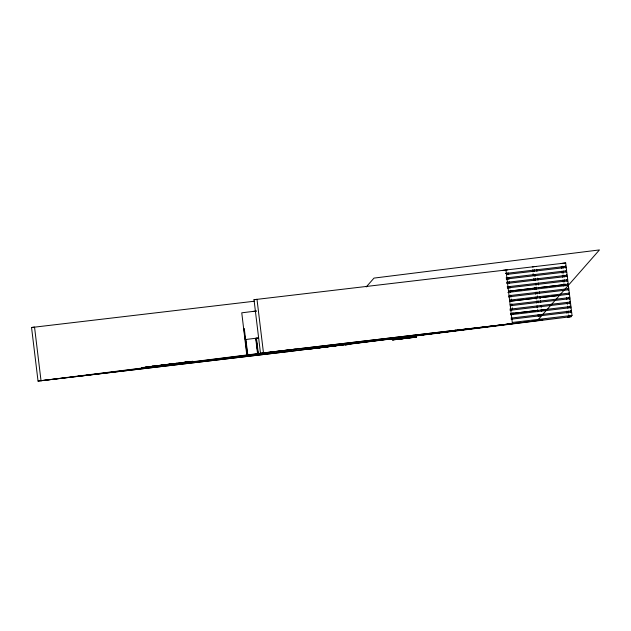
<?xml version="1.0" encoding="UTF-8"?>
<svg xmlns="http://www.w3.org/2000/svg" width="631" height="631" viewBox="0 0 631 631"><rect width="100%" height="100%" fill="white"/><g stroke="black" fill="none" stroke-linecap="round" stroke-linejoin="round"><path stroke-width="0.95" d="M253.378 355.15L262.149 353.936M261.928 354.101L253.11 355.182M323.238 346.971L322.196 346.869M250.681 355.308L243.314 356.31M443.561 332.103L443.072 332.064M334.777 345.654L334.367 345.678L341.513 344.668M414.244 335.582L415.648 335.353M308.441 349.006L308.141 348.62L308.007 349.069M316.604 347.807L331.63 346.198L315.65 348.091L316.226 347.886M317.669 347.705L318.103 347.649M318.229 347.784L317.811 347.847M323.301 347.003L333.618 345.717M327.308 346.798L327.473 345.969M329.122 346.001L329.193 346.356M329.35 346.482L329.8 346.411L329.335 346.506M330.313 346.198L330.494 346.395M330.565 346.387L330.92 345.922M330.723 346.372L331.338 346.245M330.881 346.316L331.417 346.08M396.497 337.94L388.933 338.902L400.464 337.498M392.529 339.943L392.616 339.147L401.876 338.058M415.861 334.974L416.342 337.12L395.164 339.588L396.016 338.721L405.315 337.979M400.488 338.831L400.638 338.973M406.261 337.782L408.446 337.751L401.821 338.666M412.997 337.522L412.532 337.609L412.69 337.135L413.715 337.427L413.352 337.057L413.131 337.49M408.423 337.514L392.663 339.494L392.932 339.904L415.655 337.033L415.482 335.739L413.912 335.881M392.663 339.494L416.074 336.717L415.032 337.246L415.411 336.796L415.939 337.159M366.232 286.931L374.002 278.097L599.45 249.923L537.312 320.643L287.72 351.648M307.352 349.148L336.749 345.67M307.754 349.117L307.478 348.706M317.543 347.87L317.985 347.815M327.497 346.545L327.505 346.348M328.223 346.458L328.443 346.671M401.734 338.831L401.979 338.792M321.218 347.239L322.26 347.121M333.76 345.717L327.82 346.458M401.458 337.364L400.433 337.498M412.958 335.889L412.39 335.944M401.482 338.429L403.501 337.845M405.891 338.05L407.24 337.656M465.236 328.854L465.37 329.398L454.107 330.794M455.267 330.052L455.401 330.605M459.052 330.194L460.535 329.981M465.355 329.327L454.036 330.778M167.657 364.426L167.822 364.986L154.35 366.643L154.287 366.083L187.88 361.902M151.574 367.037L152.907 366.863L151.203 367.068M186.319 362.659L184.709 362.857L187.943 362.462L187.864 361.902M282.12 351.491L283.153 351.364M168.067 364.402L173.336 363.748M173.399 364.308L171.656 364.529M321.353 347.216L322.851 347.026M412.351 335.542L413.841 335.353M412.351 335.724L415.072 335.369M401.34 337.404L399.841 337.593M424.079 334.564L424.789 334.469L414.291 335.747L417.225 335.392M257.574 353.644L258.394 353.549L257.527 353.652L257.645 354.63L258.513 354.527M258.324 353.557L256.454 338.263M257.685 354.622L255.721 338.35L258.607 338.019M283.153 351.704L284.06 351.593M189.986 361.666L186.894 362.02M247.691 354.803L246.784 354.914L246.902 355.892L241.76 312.818L256.289 311.004M246.966 355.884L247.809 355.781M165.811 364.647L164.896 364.765L167.925 364.418L167.925 364.947M149.736 366.69L150.486 366.595L147.678 366.911L147.741 367.463L150.352 367.171M151.511 366.477L152.844 366.311L147.701 366.934M164.076 365.42L162.617 365.617L163.705 365.491M170.528 364.663C172.697 364.537 170.725 363.48 169.55 364.213M191.296 362.076L192.818 361.878L188.566 362.399M321.865 346.9L322.788 346.766M332.143 345.906L333.073 345.788M389.611 338.784L391.796 338.555M412.926 335.897L418.195 335.25L416.578 335.424M421.926 334.84L424.119 334.564M423.172 334.698L424.111 334.58M502.946 270.376L505.936 269.997L512.419 323.577L286.971 351.743L38.034 381.077L31.55 327.497L34.539 327.126L41.023 380.706L291.703 351.175M311.864 348.809L569.178 316.912L260.493 353.281L254.009 299.701L256.998 299.331L263.482 352.903L38.034 381.077M506.18 269.989L507.679 269.8M532.319 266.905L533.818 266.716M534.812 266.613L536.303 266.424M560.951 263.529L562.442 263.348M562.694 263.332L565.676 262.961L566.086 266.306L565.337 266.4M506.338 273.349L505.597 273.444L566.086 266.306M565.471 267.52L566.22 267.426L566.622 270.77L565.881 270.865M506.882 277.814L506.133 277.908L566.622 270.77M507.016 278.926L506.267 279.02L566.756 271.89L567.166 275.234L566.417 275.329M566.015 271.985L566.756 271.89M507.419 282.278L506.677 282.373L567.166 275.234M507.553 283.39L506.811 283.485L567.301 276.354L567.703 279.699L566.961 279.793M566.551 276.449L567.301 276.354M508.097 287.854L507.348 287.949L567.837 280.819L568.247 284.171L567.498 284.258M567.095 280.913L567.837 280.819M567.632 285.378L568.381 285.283L568.783 288.635L568.042 288.722M244.599 328.988L243.984 329.066M568.176 289.842L568.917 289.747L569.328 293.099L568.578 293.186M568.712 294.306L569.462 294.212L569.864 297.564L569.123 297.651M569.257 298.771L569.998 298.676L570.408 302.028L569.659 302.123M245.002 339.604L258.56 337.908M510.66 309.064L509.919 309.158L570.408 302.028M510.794 310.184L510.053 310.278L570.542 303.14L570.945 306.492L570.203 306.587M569.793 303.235L570.542 303.14M511.205 313.528L510.455 313.623L570.945 306.492M511.339 314.648L510.589 314.743L571.079 307.605L571.489 310.957L570.74 311.051M570.337 307.699L571.079 307.605M511.875 319.112L511.134 319.207L571.623 312.069L572.025 315.421L571.284 315.516M570.874 312.164L571.623 312.069M141.652 367.66L143.284 367.455L143.347 368.015L141.723 368.22L141.652 367.66L149.184 366.761M145.682 367.155L146.518 367.068L146.589 367.628L145.753 367.715L145.682 367.155L155.699 365.941L155.77 366.501L151.046 367.061L150.983 366.508M154.287 366.083L155.778 365.893L155.849 366.453L154.35 366.643M156.89 365.806L156.961 366.366L147.528 367.494L147.457 366.934L159.864 365.388L177.429 363.196L177.5 363.756L166.308 365.152L166.024 364.623M188.929 361.808L192.747 361.326L186.579 362.06M184.946 362.249L186.815 362.02M185.624 362.178L186.255 362.099M145.753 367.715L150.557 367.155L148.395 367.416M158.357 366.138L160.889 365.862L160.826 365.302L158.294 365.578L158.357 366.138L159.935 365.941L159.864 365.388M166.087 365.183L164.967 365.325L165.661 365.246L165.606 364.718M185.025 362.857L166.466 365.144L166.395 364.584M75.87 376.597L295.347 349.172M164.794 365.333L167.105 365.049M170.843 364.631L169.084 364.852M286.719 350.946L279.651 351.719M326.858 346.261L328.372 346.072M317.156 347.642L319.428 347.358M321.976 346.987L323.782 346.774M324.484 346.766L322.946 346.727M326.89 346.498L330.06 346.103M330.896 346.096L332.151 345.946M334.367 345.701L341.963 344.786M349.03 343.84L341.702 344.81M399.865 337.593L395.527 338.129L397.136 337.908M425.72 334.296L425.113 334.367L450.81 331.291L443.128 332.127M431.62 333.562L432.235 333.483M446.33 331.827L446.606 331.788M413.731 336.638L410.86 336.993L412.217 336.836M412.035 336.165L412.146 337.088L415.411 336.694L415.301 335.763M416.074 336.717L410.639 337.38L410.426 335.637M415.616 336.907L411.996 337.348L411.854 336.181M169.613 364.773L170.086 364.718M183.148 363.085L184.402 362.935M185.617 362.738L186.879 362.58M255.934 354.322L257.724 354.054M288.548 351.025L279.47 352.161L288.525 350.978M418.85 335.211L420.467 335.014M460.062 330.045L459.92 329.35M324.066 346.876L327.158 346.498M420.451 335.014L421.942 334.832M406.364 337.577C404.708 337.782 408.509 337.309 406.806 337.53M168.485 364.347L164.431 364.844M246.65 351.049L247.155 354.867M247.036 354.882L247.533 354.819L247.652 355.797L247.155 355.86L247.557 355.805L244.339 329.019M168.138 364.963L169.108 364.836M186.642 362.62L190.357 362.186L187.762 362.494M164.494 365.396L168.556 364.907M167.988 364.97L166.213 365.183M282.877 351.396L282.38 351.459M402.278 337.719L403.643 337.553L401.766 337.782M406.388 337.759L406.829 337.711M184.954 362.304L182.438 362.612L182.501 363.164M186.957 362.58L187.533 362.51M392.364 338.524L393.902 338.334M254.009 299.701L565.676 262.961M31.55 327.497L254.19 301.247M506.472 274.461L566.22 267.426M507.214 286.837L567.703 279.699M508.499 291.206L568.247 284.171M510.116 291.033L535.388 288.059M538.275 287.72L564.082 284.676M507.892 292.413L568.381 285.283L568.499 290.079M509.043 295.671L568.783 288.635M508.428 296.878L568.917 289.747M509.58 300.135L569.328 293.099M509.714 301.255L569.462 294.212M510.582 301.168L536.602 298.108M539.497 297.761L556.842 295.718M510.124 304.599L569.864 297.564M510.258 305.719L569.998 298.676M512.814 313.355L538.085 310.381M540.759 310.066L545.578 309.498M511 318.087L571.489 310.957M512.285 322.457L572.025 315.421M263.482 352.903L514.162 323.372L510.179 323.853M180.458 363.385L180.387 362.833L189.229 361.76M567.435 317.109L571.418 316.628L568.925 316.92L568.689 314.972M413.226 335.621L414.291 335.495L412.224 335.731M245.065 355.592L246.958 355.316M412.556 335.96L414.346 335.755M413.266 335.889L414.338 335.771M188.992 362.36L178.179 363.701L178.116 363.148L182.627 362.58L182.698 363.133M411.649 336.165L413.384 336L413.502 336.93L412.146 337.088M141.723 368.22L149.255 367.321M316.612 347.602L319.609 347.35M321.676 347.011L325.336 346.679M326.732 346.514L330.47 346.056M331.669 345.946L332.742 345.812M307.471 348.904L310.105 348.588M312.858 348.249L315.169 347.996M414.181 336.347L412.777 336.528M392.616 339.147L394.69 339.257M405.276 337.632L403.288 338.224M308.37 349.109L323.309 347.35M316.344 348.28L318.836 347.989M406.183 338.035L400.054 338.886M413.991 336.867L415.411 336.694M392.443 339.928L416.389 337.072M163.634 364.931L162.546 365.057L167.034 364.489L167.168 365.089M153.025 366.248L151.953 366.374L152.024 366.934L153.096 366.808M252.471 311.556L256.328 311.115M413.25 335.455L412.224 335.566M158.673 365.586L153.641 366.161L153.704 366.721L158.744 366.146M163.595 365.538L161.528 365.767L161.457 365.207L163.532 364.978L161.457 365.207L161.591 365.791M415.908 337.183L415.19 337.23M396.276 339.47L396.039 339.076M400.22 338.997L399.983 338.524L401.363 338.595M565.289 265.974L565.526 267.923M566.346 274.745L566.583 276.693M566.938 279.612L567.174 281.56M567.411 283.508L567.648 285.457M569.059 297.146L569.296 299.094M569.651 302.02L569.888 303.968M570.116 305.917L570.353 307.865M570.708 310.783L570.945 312.731M562.797 266.266L563.033 268.214M563.388 271.141L563.625 273.089M563.862 275.037L564.09 276.985M564.445 279.904L564.682 281.852M564.919 283.8L565.155 285.748M566.567 297.438L566.804 299.386M567.159 302.312L567.395 304.26M567.632 306.209L567.868 308.157M568.223 311.075L568.452 313.023M561.306 266.456L561.543 268.404M561.89 271.322L562.126 273.27M562.363 275.219L562.6 277.167M562.955 280.093L563.191 282.041M563.428 283.989L563.664 285.938M566.725 311.264L566.961 313.213M536.658 269.35L536.894 271.298M537.722 278.113L537.959 280.061M538.306 282.988L538.543 284.936M539.371 291.751L539.608 293.699M539.962 296.625L540.191 298.573M540.428 300.522L540.664 302.47M541.019 305.388L541.256 307.336M541.493 309.285L541.729 311.233M534.173 269.642L534.402 271.59M534.757 274.509L534.993 276.457M535.23 278.405L535.467 280.353M535.822 283.28L536.058 285.228M536.295 287.176L536.524 289.124M536.878 292.043L537.115 293.991M537.352 295.939L537.588 297.887M537.943 300.813L538.18 302.762M539.592 314.451L539.828 316.399M532.674 269.831L532.911 271.78M533.148 273.728L533.384 275.676M533.739 278.594L533.976 280.543M534.796 287.365L535.033 289.313M535.388 292.232L535.624 294.18M535.979 297.106L536.216 299.055M536.445 301.003L536.681 302.951M537.036 305.869L537.273 307.818M537.509 309.766L537.746 311.714M538.101 314.64L538.338 316.588M508.034 272.718L508.27 274.666M508.618 277.593L508.854 279.541M509.091 281.489L509.327 283.437M509.682 286.356L509.919 288.304M510.156 290.252L510.392 292.2M510.739 295.127L510.976 297.075M511.213 299.023L511.449 300.971M511.804 303.89L512.041 305.838M512.277 307.786L512.514 309.734M512.861 312.66L513.098 314.609M414.125 335.897L414.267 337.064M413.944 335.921L414.062 336.851M413.21 336.023L413.352 337.183M256.154 338.303L257.921 353.605L256.02 338.311M247.825 355.072L245.869 339.502M247.313 354.851L247.47 355.821M244.102 330.021L244.568 333.846M244.796 335.755L245.143 338.626M245.372 340.535L246.413 349.14M186.453 362.084L186.524 362.644M186.382 362.123L186.453 362.683M181.799 363.219L181.736 362.659L181.76 363.219M181.255 362.746L181.326 363.306M180.466 362.809L180.537 363.369M176.625 363.322L176.696 363.882M176.167 363.346L176.238 363.906M175.244 363.488L175.315 364.048M173.635 363.677L173.706 364.229M172.689 363.803L172.76 364.363M172.255 363.835L172.326 364.395M171.64 363.953L171.703 364.505M170.867 364.024L170.93 364.576M170.599 364.071L170.67 364.631M152.655 366.303L152.718 366.863M149.097 366.729L149.161 367.289M147.236 366.99L147.307 367.55M145.935 367.147L146.006 367.699M337.427 345.267L346.332 344.266L337.427 345.267M393.326 339.415C392.529 340.054 394.249 339.809 393.326 339.415M540.302 320.296L538.803 320.485L542.786 320.004L540.302 320.296M346.466 344.715L344.976 344.905L348.959 344.423L346.466 344.715"/></g></svg>
